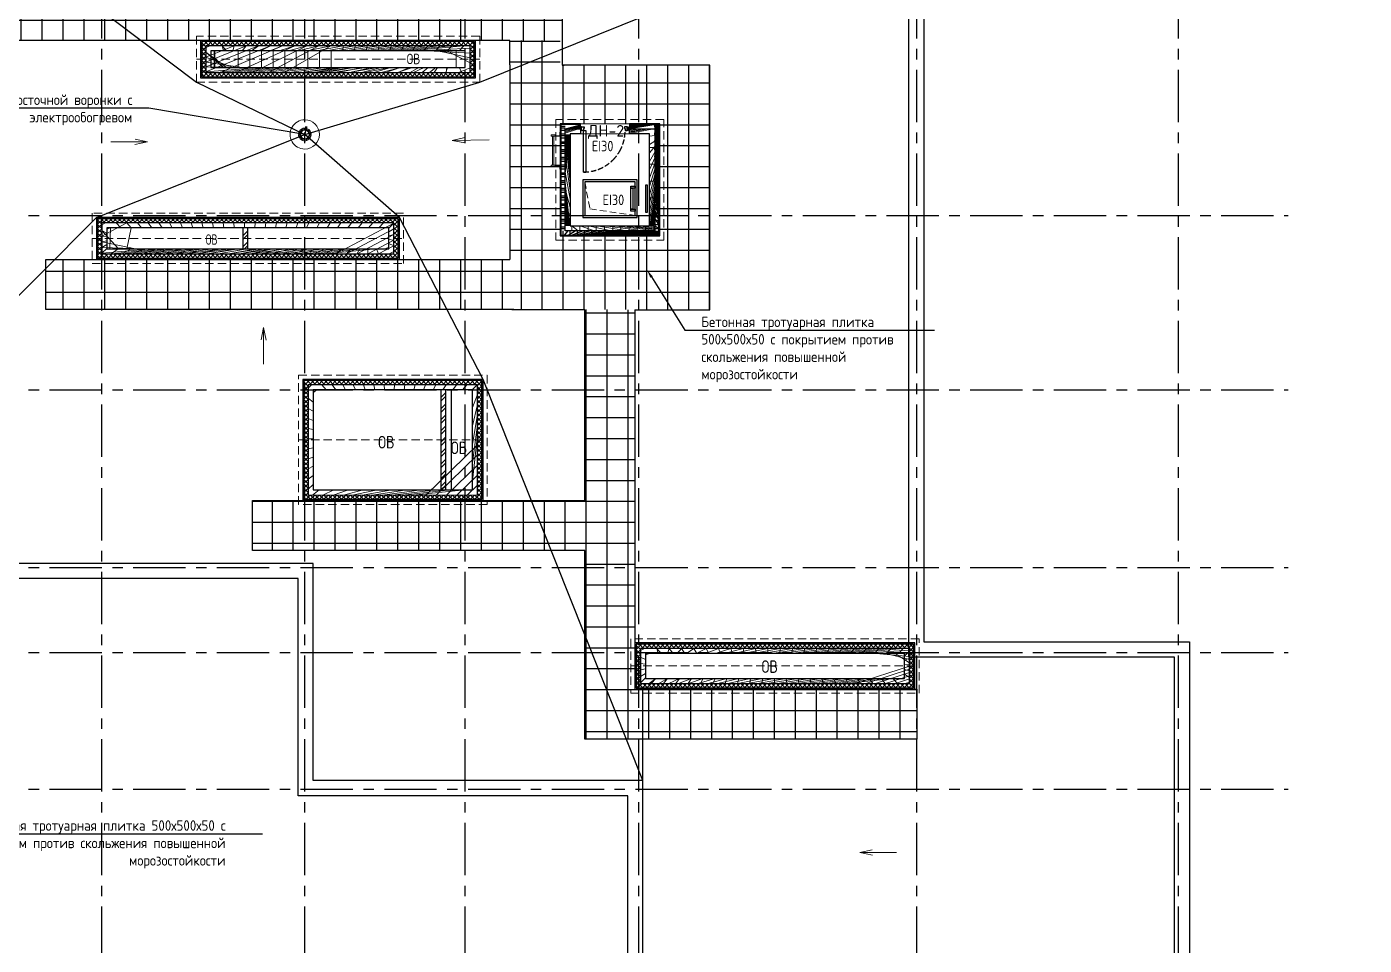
# Model space of a CAD drawing. Header units: millimetres. Extents: x -106726 to 8952771, y -150083 to 686385.
# Drawn here: x 40890 to 72854, y 602516 to 624468 of the extents above; entities that cross this region are included whole.
import ezdxf
from ezdxf import colors
from ezdxf.entities.mleader import LeaderData, LeaderLine
from ezdxf.math import Vec2, Vec3

# ---------------------------------------------------------------- set-up
doc = ezdxf.new("R2010")
doc.units = ezdxf.units.MM
for name, pattern in [('CENTER', [2, 1.25, -0.25, 0.25, -0.25]), ('DASHED', [19.049999999999997, 12.7, -6.35]), ('HIDDEN', [6, 4, -2]), ('HIDDEN2', [4.762499999999999, 3.175, -1.5875]), ('ГОСТ 2.303 4', [7, 5, -2, 0])]:
    doc.linetypes.add(name, pattern=pattern)
for name, color, linetype, lineweight in [('АР_тонкая линия', 250, 'Continuous', 0), ('ОБОРУДОВАНИЕ', 253, 'Continuous', 5), ('Специальное оборудование', 7, 'Continuous', 9)]:
    doc.layers.add(name, color=color, linetype=linetype, lineweight=lineweight)
doc.styles.add('ICOCPEUR', font='isocpeur.ttf')
doc.styles.add('ISOCPEUR_2', font='isocpeur.ttf', dxfattribs={"width": 0.9, "height": 300})
doc.styles.add('PDF ISOCPEUR', font='isocpeur.ttf')
doc.styles.add('ГОСТ 2.304', font='isocpeur.ttf', dxfattribs={"width": 0.7})
pattern_1 = [(225, (8363438714.114545, 936818028.4396818), (132.5825214724777, -132.5825214724777), []), (225, (8363438625.726197, 936818028.4396818), (132.5825214724777, -132.5825214724777), [])]
pattern_2 = [(225, (8363438714.114545, 936818538.4396818), (132.5825214724777, -132.5825214724777), []), (225, (8363438625.726197, 936818538.4396818), (132.5825214724777, -132.5825214724777), [])]
pattern_3 = [(225, (8363438714.114545, 936818028.4396818), (53.03300858899106, -53.03300858899107), []), (315, (8363438714.114545, 936818028.4396818), (53.03300858899107, 53.03300858899105), [])]
pattern_4 = [(90, (341259.9344839528, 687126.5060687058), (-500.0000000000001, 0), []), (180, (341259.9344839528, 687126.5060687058), (-2.842170943040401e-14, -500), [])]
pattern_5 = [(90, (341209.9344839528, 687126.5060687058), (-500.0000000000001, 0), []), (180, (341209.9344839528, 687126.5060687058), (-2.842170943040401e-14, -500), [])]

# ---------------------------------------------------------------- blocks, each defined once
blk = doc.blocks.new('A$C6f2de472')
at = {"layer": 'АР_тонкая линия', "color": 8, "ltscale": 100}
for p, q in [((54.57592772785574, -74.7079406324774), (54.57592772785574, -576.5265344174259)), ((54.57592772785574, -576.5265344174259), (20.69524945132434, -407.2409241124988)), ((20.69524945132434, -407.2409241124988), (54.57592772785574, -576.5265344174259)), ((54.57592772785574, -576.5265344174259), (91.53404689393938, -404.1629426884465))]:
    blk.add_line(p, q, dxfattribs=at)
blk = doc.blocks.new('M_Сток крыши - Сетчатый фильтр 380 мм - Слив 200 мм 2-3193379-Кровля')
at = {"layer": 'ОБОРУДОВАНИЕ', "color": 8, "flags": 128}
for points in [[(-152.1267350446647, 9.122306980374313), (-132.0912406071403, 9.122306980374326), (-112.0431549439181, 9.122306980374303)], [(-108.0011237287316, 31.18721417121553), (-127.0242874497429, 37.36821474883533), (-146.0454781264287, 43.54857424549225)], [(-141.9117846506028, 55.55902606483295), (-122.8580928793034, 49.36810632238699), (-103.7927820662061, 43.17341132440949)], [(-93.29816158142222, 62.7083574968748), (-109.4818746132008, 74.46651327549654), (-125.6635339249483, 86.22317693917506)], [(-118.0473051375903, 96.38772613638803), (-101.842131428712, 84.6139782631736), (-85.62792629529227, 72.83366867594135)], [(-69.83589882673962, 88.08991025929144), (-81.59615471404025, 104.2765138426867), (-93.35443870569411, 120.4604033445647)], [(-83.00003154254765, 127.8153150601544), (-71.22933750466267, 111.6143445950117), (-59.45298972975287, 95.40559242844496)], [(-39.9207528530546, 105.0867191707603), (-46.10509601334157, 124.1201703034178), (-52.28803434348071, 143.149297813457)], [(-40.18753608133889, 147.0058568346927), (-34.00116822601166, 127.9661743314419), (-27.81237822599808, 108.9190372333652)], [(-6.349999999993059, 112.2344089592399), (-6.349999999993055, 132.2540697534665), (-6.349999999993071, 152.2676508651532)], [(6.350000000006943, 152.2676508651542), (6.350000000006918, 132.2540697534677), (6.350000000006937, 112.2344089592412)], [(27.81237822601391, 108.9190372333708), (34.00116822602754, 127.9661743314477), (40.18753608135481, 147.0058568346986)], [(52.28803434349719, 143.1492978134647), (46.10509601335808, 124.1201703034257), (39.92075285307115, 105.0867191707683)], [(59.45298972977421, 95.40559242845515), (71.22933750468407, 111.6143445950221), (83.00003154256913, 127.8153150601649)], [(93.35443870571662, 120.4604033445765), (81.5961547140628, 104.2765138426985), (69.83589882676223, 88.08991025930342)], [(85.62792629532089, 72.83366867595203), (101.8421314287408, 84.61397826318435), (118.0473051376191, 96.38772613639888)], [(125.6635339249781, 86.22317693918657), (109.4818746132306, 74.46651327550809), (93.29816158145213, 62.70835749688639)], [(103.792782066241, 43.17341132441629), (122.8580928793384, 49.36810632239381), (141.9117846506378, 55.55902606483986)], [(146.0454781264642, 43.54857424549932), (127.0242874497785, 37.36821474884241), (108.0011237287673, 31.18721417122258)], [(112.0431549439558, 9.122306980374242), (132.091240607178, 9.12230698037424), (152.1267350447024, 9.122306980374237)], [(-112.356954244448, -3.577693019625703), (-132.3584398310157, -3.577693019625699), (-152.3579998314883, -3.577693019625695)], [(-147.4658216370705, -38.46545786676792), (-128.4121298657711, -32.27453812432185), (-109.3468190526738, -26.07984312634433)], [(-105.7061290580764, -38.25048148704755), (-124.7292927790876, -44.43148206466737), (-143.7504834557733, -50.61184156132428)], [(-128.1487984605835, -82.48421335690901), (-111.9436247517052, -70.71046548369449), (-95.7294196182853, -58.93015589646215)], [(-88.46990949618774, -69.35387637452017), (-104.6536225279662, -81.11203215314181), (-120.8352818397137, -92.8686958168203)], [(-95.91116798998836, -118.4348253462578), (-84.14047395210329, -102.233854881115), (-72.3641261771934, -86.02510271454811)], [(-62.19800361705781, -93.63916595362517), (-73.95825950435832, -109.8257695370203), (-85.71654349601214, -126.0096590388982)], [(-53.89547499619336, -142.5518774865482), (-47.70910714086607, -123.5121949832972), (-41.52031714085241, -104.4650578852204)], [(-29.47185625401281, -108.4817714797415), (-35.65619941429974, -127.5152226123989), (-41.83913774443886, -146.5443501224379)], [(-6.349999999993074, -152.2676508652035), (-6.349999999993042, -132.2540697535169), (-6.349999999993062, -112.2344089592902)], [(6.350000000006934, -112.2344089592915), (6.350000000006931, -132.2540697535181), (6.350000000006942, -152.2676508652045)], [(41.83913774445471, -146.5443501224441), (35.65619941431555, -127.515222612405), (29.4718562540286, -108.4817714797474)], [(41.52031714086893, -104.4650578852287), (47.70910714088253, -123.5121949833054), (53.89547499620974, -142.5518774865562)], [(85.71654349603381, -126.009659038909), (73.95825950437997, -109.825769537031), (62.19800361707931, -93.63916595363574)], [(72.3641261772162, -86.02510271456046), (84.14047395212596, -102.2338548811273), (95.91116799001092, -118.4348253462699)], [(120.8352818397427, -92.86869581683132), (104.6536225279952, -81.11203215315281), (88.46990949621667, -69.35387637453108)], [(95.7294196183155, -58.93015589647398), (111.9436247517352, -70.7104654837063), (128.1487984606135, -82.48421335692073)], [(143.7504834558084, -50.61184156133116), (124.7292927791227, -44.43148206467424), (105.7061290581114, -38.25048148705444)], [(109.3468190527096, -26.07984312635145), (128.4121298658068, -32.27453812432894), (147.4658216371062, -38.46545786677496)], [(152.3579998315258, -3.577693019625746), (132.3584398310532, -3.577693019625791), (112.3569542444855, -3.577693019625767)]]:
    blk.add_lwpolyline(points, dxfattribs=at)
at = {"layer": 'ОБОРУДОВАНИЕ', "color": 8}
for centre, radius, start, end in [((1.867945798039727e-11, -2.528863876118112e-11), 350.0000000000003, 359.9999999999996, 179.9999999999998), ((1.884542567571339e-11, -2.517666075618763e-11), 152.4, 163.3962075109842, 176.5683575503843), ((1.884542567571339e-11, -2.517666075618763e-11), 152.3999999999999, 145.5442994120852, 158.6194600011817), ((1.884542567571339e-11, -2.517666075618763e-11), 152.3999999999999, 127.7749788777989, 140.7677499933545), ((1.884542567571339e-11, -2.517666075618763e-11), 112.4139006281505, 175.3453706261629, 179.9999999999995), ((1.884542567571339e-11, -2.517666075618763e-11), 112.4139006281506, 157.4147534860918, 163.8930014678603), ((1.884542567571339e-11, -2.517666075618763e-11), 101.6, 359.9999999999992, 179.9999999999994), ((1.884542567571339e-11, -2.517666075618763e-11), 112.4139006281506, 139.6160726103257, 146.0938257661134), ((1.884542567571339e-11, -2.517666075618763e-11), 152.3999999999999, 110.0656934125596, 122.9986742789652), ((1.884542567571339e-11, -2.517666075618763e-11), 112.4139006281506, 121.92952745044, 128.4066691250171), ((1.884542567571339e-11, -2.517666075618763e-11), 152.3999999999999, 92.38801546327326, 105.2895868495749), ((1.884542567571339e-11, -2.517666075618763e-11), 112.4139006281506, 104.3243310625686, 110.8009781656915), ((1.884542567571339e-11, -2.517666075618763e-11), 112.4139006281505, 86.76177088817388, 93.23822911183754), ((1.884542567571339e-11, -2.517666075618763e-11), 152.4, 74.71041315043354, 87.61198453673569), ((1.884542567571339e-11, -2.517666075618763e-11), 112.4139006281505, 69.1990218343196, 75.67566893744245), ((1.884542567571339e-11, -2.517666075618763e-11), 152.4000000000001, 57.00132572104204, 69.93430658744889), ((1.884542567571339e-11, -2.517666075618763e-11), 112.4139006281505, 51.59333087499237, 58.07047254956947), ((1.884542567571339e-11, -2.517666075618763e-11), 112.4139006281504, 33.90617423389321, 40.38392738968094), ((1.884542567571339e-11, -2.517666075618763e-11), 152.4000000000001, 39.2322500066509, 52.2250211222084), ((1.884542567571339e-11, -2.517666075618763e-11), 112.4139006281505, 16.10699853214306, 22.58524651391154), ((1.884542567571339e-11, -2.517666075618763e-11), 112.4139006281506, 359.9999999999989, 4.654629373836194), ((1.884542567571339e-11, -2.517666075618763e-11), 152.4000000000001, 21.38053999882107, 34.45570058792016), ((1.884542567571339e-11, -2.517666075618763e-11), 152.4, 3.43164244961575, 16.60379248901856), ((1.867945798039727e-11, -2.528863876118112e-11), 350.0000000000003, 179.9999999999998, 359.9999999999989), ((1.874390688234167e-11, -2.517666075618763e-11), 152.4, 181.345180730763, 194.6194600011786), ((1.874390688234167e-11, -2.517666075618763e-11), 152.4000000000001, 199.3962075109811, 212.7677499933488), ((1.874390688234167e-11, -2.517666075618763e-11), 152.4000000000001, 217.5442994120796, 230.9986742789577), ((1.874390688234167e-11, -2.517666075618763e-11), 112.4139006281506, 179.999999999999, 181.823807644696), ((1.874390688234167e-11, -2.517666075618763e-11), 112.4139006281505, 193.4147534860877, 199.8930014678562), ((1.874390688234167e-11, -2.517666075618763e-11), 101.6, 179.9999999999994, 359.9999999999989), ((1.874390688234167e-11, -2.517666075618763e-11), 112.4139006281505, 211.6160726103183, 218.093825766106), ((1.874390688234167e-11, -2.517666075618763e-11), 152.4, 235.7749788777913, 249.2895868495662), ((1.874390688234167e-11, -2.517666075618763e-11), 112.4139006281504, 229.9295274504297, 236.4066691250069), ((1.874390688234167e-11, -2.517666075618763e-11), 152.4, 254.0656934125508, 267.6119845367264), ((1.874390688234167e-11, -2.517666075618763e-11), 112.4139006281505, 248.3243310625568, 254.8009781656796), ((1.874390688234167e-11, -2.517666075618763e-11), 112.4139006281505, 266.7617708881618, 273.2382291118254), ((1.874390688234167e-11, -2.517666075618763e-11), 152.3999999999999, 272.388015463264, 285.9343065874401), ((1.874390688234167e-11, -2.517666075618763e-11), 112.4139006281506, 285.1990218343078, 291.6756689374307), ((1.874390688234167e-11, -2.517666075618763e-11), 152.3999999999999, 290.7104131504247, 304.2250211222008), ((1.874390688234167e-11, -2.517666075618763e-11), 112.4139006281506, 303.5933308749821, 310.0704725495593), ((1.874390688234167e-11, -2.517666075618763e-11), 112.4139006281506, 321.9061742338857, 328.3839273896735), ((1.874390688234167e-11, -2.517666075618763e-11), 152.3999999999999, 309.0013257210344, 322.4557005879145), ((1.874390688234167e-11, -2.517666075618763e-11), 112.4139006281506, 340.106998532139, 346.5852465139075), ((1.874390688234167e-11, -2.517666075618763e-11), 112.4139006281505, 358.1761923553028, 359.9999999999989), ((1.874390688234167e-11, -2.517666075618763e-11), 152.3999999999999, 327.2322500066453, 340.6037924890154), ((1.874390688234167e-11, -2.517666075618763e-11), 152.4, 345.3805399988179, 358.6548192692363)]:
    blk.add_arc(centre, radius, start, end, dxfattribs=at)
blk = doc.blocks.new('дверь металл1_преобразован_в_статический_25')
at = {"color": 8}
for points in [[(0, 0), (20, -2.906988696383495e-15), (20.00000000000001, 69.99999999999727), (1.017446043734183e-14, 69.99999999999727)], [(60, -8.720966089150483e-15), (20, -2.906988696383495e-15), (20.00000000000001, 69.99999999999727), (70, 69.99999999999727), (70.00000000000003, 39.99999999999999), (60.00000000000001, 39.99999999999089)], [(59.99999999999358, -779.9999999999909), (60, 9.086226051640133e-12), (99.9999999999909, 9.080412074247366e-12), (99.99999999998815, -779.9999999999909)], [(840, -2.877703828499986e-12), (880, -2.883517805892753e-12), (880, 69.99999999999442), (830, 69.9999999999944), (830, 39.99999999999712), (840, 39.99999999998802)], [(900, -2.886424794589137e-12), (880, -2.883517805892753e-12), (880, 69.99999999999442), (900, 69.99999999999439)]]:
    blk.add_lwpolyline(points, close=True, dxfattribs=at)
at = {"color": 8, "linetype": 'ГОСТ 2.303 4', "ltscale": 20}
for centre, start, end in [((59.99999999996495, 1.432045261082039e-11), 330.0000000000001, 1.057255354117103e-12), ((59.99999999996845, 4.042872454068628e-11), 314.9999999999994, 329.9999999999988), ((59.99999999998931, 4.447217112182948e-11), 270.0000000000007, 315)]:
    blk.add_arc(centre, 780.0000000000351, start, end, dxfattribs=at)
blk = doc.blocks.new('LADDER_12760 - LADDER_12760-5164013-3_1 этаж')
at = {"layer": 'Специальное оборудование', "color": 8}
for p, q in [((25.00000000001089, 95.00000000009393), (-50.00000000000482, 95.00000000009395)), ((-50.00000000000482, 95.00000000009395), (-50.00000000000483, 88.00000000009472)), ((-50.00000000000484, 88.00000000009472), (17.99999999999474, 88.00000000009472)), ((-2.099747042905164e-11, 1.904017958923043e-13), (24.99999999995375, 1.904017958923043e-13)), ((-2.099747042905164e-11, -76.19999999999982), (-2.099747042905164e-11, 1.861177878481613e-13)), ((17.99999999999475, 88.00000000009472), (17.99999999999473, 1.184385922670117e-13)), ((25.00000000001073, 5.075939668586216e-14), (25.00000000001089, 95.00000000009393)), ((24.99999999995375, 1.861177878481613e-13), (24.99999999995375, -76.19999999999982)), ((575.0000000000002, 95.00000000009253), (575.0000000000007, -3.383959779057477e-13)), ((650.000000000001, 95.00000000009253), (575.0000000000002, 95.00000000009253)), ((574.9999999998712, 1.904017958923096e-13), (599.9999999998744, 1.904017958923096e-13)), ((574.9999999998712, -76.19999999999982), (574.9999999998712, 1.861177878481613e-13)), ((582.0000000000011, -4.39914771277472e-13), (582.0000000000011, 88.00000000009248)), ((582.0000000000011, 88.00000000009248), (650.000000000001, 88.00000000009248)), ((599.9999999998744, 1.861177878481613e-13), (599.9999999998744, -76.19999999999982)), ((650.000000000001, 88.00000000009248), (650.000000000001, 95.00000000009253)), ((24.99999999995375, -76.19999999999982), (-2.099747042905164e-11, -76.19999999999982)), ((24.9999999999913, -25.39999999999994), (575.0000000000036, -25.39999999999994)), ((575.0000000000036, -45.39999999999994), (24.99999999999127, -45.39999999999994)), ((599.9999999998744, -76.19999999999982), (574.9999999998712, -76.19999999999982))]:
    blk.add_line(p, q, dxfattribs=at)

msp = doc.modelspace()

# ---------------------------------------------------------------- hatches: boundary and pattern name
at = {"ltscale": 120}
h = msp.add_hatch(dxfattribs=at)
h.set_pattern_fill('ANSI37', color=256, scale=4000, angle=45, double=1)
h.set_pattern_definition(pattern_4)
h.paths.add_polyline_path([(14820.16520442022, 624142.7839099858), (14820.47868070519, 625341.4880638919), (53686.89967315318, 625341.4884961862), (53686.58619686868, 624142.7843422801)])
h = msp.add_hatch()
h.set_pattern_fill('ANSI37', color=256, scale=600, angle=180)
h.set_pattern_definition([(225, (-335442.33068079, 507043.5320373187), (53.03300858899106, -53.03300858899107), []), (315, (-335442.33068079, 507043.5320373187), (53.03300858899107, 53.03300858899105), [])])
h.paths.add_polyline_path([(45073.23666850757, 624112.7815192104), (45073.23666850757, 623274.6461570165), (51585, 623274.6425540145), (51585, 624112.7803069837)])
h.paths.add_polyline_path([(45173.23666850757, 624012.7839099858), (51485, 624012.7839099858), (51485, 623374.6461570165), (45173.23666850757, 623374.6461570165)], flags=16)
h.paths.add_polyline_path([(46560.66931921011, 623118.9774054808), (46617.64716147259, 623643.0320373187)])
at = {"lineweight": 5}
h = msp.add_hatch(dxfattribs=at)
h.set_pattern_fill('ANSI32', color=256, scale=500, angle=180, style=0)
h.set_pattern_definition([(225, (8363419369.483794, 936813456.2337807), (132.5825214724777, -132.5825214724777), []), (225, (8363419281.095447, 936813456.2337807), (132.5825214724777, -132.5825214724777), [])])
h.paths.add_polyline_path([(45173.23666850757, 624012.7839099858), (45173.23666850757, 623374.6461570165), (51485, 623374.6461570165), (51485, 624012.7839099858)])
h.paths.add_polyline_path([(45293.23666850757, 623892.7839099858), (51365, 623892.7803069837), (51365, 623494.6425540145), (45293.2366685071, 623494.6461570165)], flags=16)
h.paths.add_polyline_path([(46794.62500373553, 623271.0866691563), (46794.62500373553, 623659.0866691563)])
at = {"ltscale": 120}
h = msp.add_hatch(dxfattribs=at)
h.set_pattern_fill('ANSI37', color=256, scale=4000, angle=45, double=1)
h.set_pattern_definition(pattern_5)
h.paths.add_polyline_path([(53631.40116612846, 617709.2561861924), (52433.71870777616, 617709.5696624771), (52436.76876281458, 624142.8659960483), (53634.45122116688, 624142.5525197636)])
h = msp.add_hatch(dxfattribs=at)
h.set_pattern_fill('ANSI37', color=256, scale=4000, angle=45, double=1)
h.set_pattern_definition(pattern_5)
h.paths.add_polyline_path([(56016.42686600704, 622150.1475504141), (53636.80222069239, 622150.1475504141), (53639.0350539689, 623550.2324617906), (56015.63318702299, 623549.918985506)])
h = msp.add_hatch(dxfattribs=at)
h.set_pattern_fill('ANSI37', color=256, scale=4000, angle=45, double=1)
h.set_pattern_definition(pattern_5)
h.paths.add_polyline_path([(57218.68762872927, 617709.7490123985), (56021.0051703772, 617710.0624886833), (56024.05522541562, 623550.2324617906), (57221.73768376792, 623549.918985506)])
h = msp.add_hatch()
h.set_pattern_fill('ANSI37', color=256, scale=600, angle=180)
h.set_pattern_definition(pattern_3)
h.paths.add_polyline_path([(53656.61454339046, 622120.1475504141), (53656.61454339046, 619590.0717981558), (53756.61454339046, 619590.0717981558), (53756.61454339046, 622120.1475504141)])
h = msp.add_hatch()
h.set_pattern_fill('ANSI37', color=256, scale=600, angle=180)
h.set_pattern_definition([(225, (8363438714.114545, 936818538.4396818), (53.03300858899106, -53.03300858899107), []), (315, (8363438714.114545, 936818538.4396818), (53.03300858899107, 53.03300858899105), [])])
h.paths.add_polyline_path([(53756.61755890865, 622030.0718000631), (54123.21485162899, 622029.9153522027), (54123.21485162899, 622129.9153522027), (53756.61755890865, 622130.0718000631)])
at = {"lineweight": 5}
h = msp.add_hatch(dxfattribs=at)
h.set_pattern_fill('ANSI32', color=256, scale=500, angle=180, style=0)
h.set_pattern_definition(pattern_2)
h.paths.add_polyline_path([(53756.61755890865, 622030.0718000631), (53756.61755890865, 621910.0718000631), (54123.21485162899, 621910.0718000631), (54123.21485162899, 622030.0718000631)])
h = msp.add_hatch()
h.set_pattern_fill('ANSI37', color=256, scale=600, angle=180)
h.set_pattern_definition([(225, (8363438684.114545, 936818538.4396818), (53.03300858899106, -53.03300858899107), []), (315, (8363438684.114545, 936818538.4396818), (53.03300858899107, 53.03300858899105), [])])
h.paths.add_polyline_path([(55919.65682537854, 622030.0718000631), (55293.21485162899, 622030.0718000631), (55293.21485162899, 622130.0718000631), (55919.65682537854, 622130.0718000631)])
h = msp.add_hatch(dxfattribs=at)
h.set_pattern_fill('ANSI32', color=256, scale=500, angle=180, style=0)
h.set_pattern_definition(pattern_2)
h.paths.add_polyline_path([(55293.21485162899, 622030.0717924337), (55896.61454339046, 622030.0717924337), (55896.61454339046, 621910.0717924337), (55293.21485162899, 621910.0717924337)])
h = msp.add_hatch()
h.set_pattern_fill('ANSI37', color=256, scale=600, angle=180)
h.set_pattern_definition(pattern_3)
h.paths.add_polyline_path([(55996.61454339046, 622120.1475504141), (55996.61454339046, 619590.0717981558), (55896.61454339046, 619590.0717981558), (55896.61454339046, 622120.1475504141)])
h = msp.add_hatch(dxfattribs=at)
h.set_pattern_fill('ANSI32', color=256, scale=500, angle=180, style=0)
h.set_pattern_definition(pattern_1)
h.paths.add_polyline_path([(53876.61454339046, 619710.0717981558), (53876.61454339046, 621894.7374138574), (53756.61454339046, 621894.7374138574), (53756.61454339046, 619710.0717981558)])
h = msp.add_hatch(dxfattribs=at)
h.set_pattern_fill('ANSI32', color=256, scale=500, angle=180, style=0)
h.set_pattern_definition(pattern_1)
h.paths.add_polyline_path([(55776.61454339046, 621905.2254549065), (55896.61454339046, 621905.2254549065), (55896.61454339046, 619710.0717981558), (55776.61454339046, 619710.0717981558)])
h = msp.add_hatch()
h.set_pattern_fill('ANSI37', color=256, scale=600, angle=180)
h.set_pattern_definition([(225, (-337930.5673492973, 502810.7481273329), (53.03300858899106, -53.03300858899107), []), (315, (-337930.5673492973, 502810.7481273329), (53.03300858899107, 53.03300858899105), [])])
h.paths.add_polyline_path([(42585, 619879.9976092246), (42585, 618938.7909194946), (49765.00000000186, 618938.7909194946), (49765.00000000186, 619880)])
h.paths.add_polyline_path([(42685, 619780), (49665.00000000186, 619780), (49665.00000000186, 619038.7909194946), (42685, 619038.7909194946)], flags=16)
h.paths.add_polyline_path([(44072.43265070254, 618886.193495495), (44129.41049296549, 619410.2481273329)])
h = msp.add_hatch(dxfattribs=at)
h.set_pattern_fill('ANSI32', color=256, scale=500, angle=180, style=0)
h.set_pattern_definition([(225, (8363416881.247126, 936809223.4498707), (132.5825214724777, -132.5825214724777), []), (225, (8363416792.858778, 936809223.4498707), (132.5825214724777, -132.5825214724777), [])])
h.paths.add_polyline_path([(42685, 619780), (42685, 619038.7909194946), (49665.00000000186, 619038.7909194946), (49665.00000000186, 619780)])
h.paths.add_polyline_path([(42805, 619660), (49545.00000000186, 619660), (49545.00000000186, 619158.7909194946), (42805, 619158.7909194946)], flags=16)
h.paths.add_polyline_path([(44306.38833522797, 619038.3027591705), (44306.38833522797, 619426.3027591705)])
h = msp.add_hatch(dxfattribs=at)
h.set_pattern_fill('ANSI32', color=256, scale=500, angle=180, style=0)
h.set_pattern_definition([(225, (476169.2178729051, 690996.5060687058), (132.5825214724777, -132.5825214724777), []), (225, (476080.8295254051, 690996.5060687058), (132.5825214724777, -132.5825214724777), [])])
h.paths.add_polyline_path([(46174.99970442522, 619158.6341813521), (46055.00029557617, 619158.9476576368), (46055.00118230283, 619660.1567381423), (46175.00059115188, 619659.8432618577)])
at = {"ltscale": 120}
h = msp.add_hatch(dxfattribs=at)
h.set_pattern_fill('ANSI37', color=256, scale=4000, angle=45, double=1)
h.set_pattern_definition(pattern_5)
h.paths.add_polyline_path([(56003.63956201263, 617707.7543917531), (53627.04142895853, 617708.0678680378), (53653.88701316272, 619469.4842717235), (56030.48514621705, 619469.1707954388)])
h = msp.add_hatch()
h.set_pattern_fill('ANSI37', color=256, scale=600, angle=180)
h.set_pattern_definition(pattern_3)
h.paths.add_polyline_path([(53656.61454339046, 619490.0717981558), (55996.61454339046, 619490.0717981558), (55996.61454339046, 619590.0717981558), (53656.61454339046, 619590.0717981558)])
at = {"lineweight": 5}
h = msp.add_hatch(dxfattribs=at)
h.set_pattern_fill('ANSI32', color=256, scale=500, angle=180, style=0)
h.set_pattern_definition(pattern_1)
edge = h.paths.add_edge_path()
edge.add_line((55896.61454339046, 619590.0717981558), (53756.61454434413, 619590.0717981558))
edge.add_line((55896.61454339046, 619710.0717981558), (55896.61454339046, 619590.0717981558))
edge.add_line((53756.61454339046, 619710.0717981558), (55896.61454243679, 619710.0717981558))
edge.add_line((53756.61454339046, 619590.0717981558), (53756.61454339046, 619710.0717981558))
at = {"ltscale": 120}
h = msp.add_hatch(dxfattribs=at)
h.set_pattern_fill('ANSI37', color=256, scale=4000, angle=45, double=1)
h.set_pattern_definition(pattern_4)
h.paths.add_polyline_path([(41344.63651003176, 617707.1133877414), (41344.94998631673, 618905.8175416475), (52486.74989151768, 618905.8175416475), (52486.43641523318, 617707.1133877414)])
h = msp.add_hatch(dxfattribs=at)
h.set_pattern_fill('ANSI37', color=256, scale=4000, angle=45, double=1)
h.set_pattern_definition(pattern_4)
h.paths.add_polyline_path([(55424.99999999953, 608639.8433043368), (54227.31754164747, 608640.1567806215), (54227.31754164747, 617706.2022595026), (55424.99999999977, 617705.8887832181)])
h = msp.add_hatch()
h.set_pattern_fill('ANSI37', color=256, scale=600, angle=180)
h.set_pattern_definition([(225, (-333000.4706259752, 498940.7417979729), (53.03300858899106, -53.03300858899107), []), (315, (-333000.4706259752, 498940.7417979729), (53.03300858899107, 53.03300858899105), [])])
h.paths.add_polyline_path([(47515.09672332229, 616009.9912798647), (47515.09672332229, 613176.2537274), (51764.99999832665, 613176.2537274), (51764.99999832665, 616009.99367064)])
h.paths.add_polyline_path([(47615.09672332229, 615909.99367064), (51664.90490494668, 615909.99367064), (51665.09509170661, 613276.5946925718), (47615.28691008221, 613276.5946925718)], flags=16)
h.paths.add_polyline_path([(49002.52937402483, 615016.1871661351), (49059.50721628731, 615540.2417979729)], flags=0)
at = {"lineweight": 5}
h = msp.add_hatch(dxfattribs=at)
h.set_pattern_fill('ANSI32', color=256, scale=500, angle=180, style=0)
h.set_pattern_definition([(225, (8363421811.343849, 936805353.4435413), (132.5825214724777, -132.5825214724777), []), (225, (8363421722.955502, 936805353.4435413), (132.5825214724777, -132.5825214724777), [])])
h.paths.add_polyline_path([(47615.09672332229, 615909.99367064), (47615.28691008221, 613276.5946925718), (51665.09509170661, 613276.8536949884), (51664.90490494668, 615910.2526730569)])
h.paths.add_polyline_path([(47735.09672332229, 615789.99367064), (51544.91816167207, 615790.2001330922), (51545.08183498122, 613396.74265859), (47735.26039663143, 613396.5361961378)], flags=16)
h.paths.add_polyline_path([(49236.48505855026, 615168.2964298106), (49236.48505855026, 615556.2964298106)], flags=0)
h = msp.add_hatch(dxfattribs=at)
h.set_pattern_fill('ANSI32', color=256, scale=500, angle=180, style=0)
h.set_pattern_definition([(225, (480899.0754800076, 687126.5060687058), (132.5825214724777, -132.5825214724777), []), (225, (480810.6871325076, 687126.5060687058), (132.5825214724777, -132.5825214724777), [])])
h.paths.add_polyline_path([(50904.85701595247, 613396.38637879), (50784.85760710342, 613396.6998550748), (50784.85878940579, 615790.1567381423), (50904.85819825437, 615789.8432618577)])
at = {"ltscale": 120}
h = msp.add_hatch(dxfattribs=at)
h.set_pattern_fill('ANSI37', color=256, scale=4000, angle=45, double=1)
h.set_pattern_definition(pattern_4)
h.paths.add_polyline_path([(46284.53607869847, 611947.1302463182), (46284.8495549832, 613145.8344002243), (54227.47427978972, 613146.2537274), (54227.16080350522, 611947.5495734939)])
h = msp.add_hatch()
h.set_pattern_fill('ANSI37', color=256, scale=600, angle=180)
h.set_pattern_definition([(225, (-325060.5673492976, 492640.7481273322), (53.03300858899106, -53.03300858899107), []), (315, (-325060.5673492976, 492640.7481273322), (53.03300858899107, 53.03300858899105), [])])
h.paths.add_polyline_path([(55454.99999999977, 609709.9976092239), (55454.99999999977, 608670.0000424793), (62085, 608670.0000424793), (62085, 609709.9999999995)])
h.paths.add_polyline_path([(55554.99999999977, 609609.9999999995), (61985, 609609.9999999995), (61985, 608770.0000424793), (55554.99999999977, 608770.0000424793)], flags=16)
h.paths.add_polyline_path([(56942.43265070254, 608716.1934954945), (56999.41049296502, 609240.2481273322)], flags=16)
at = {"lineweight": 5}
h = msp.add_hatch(dxfattribs=at)
h.set_pattern_fill('ANSI32', color=256, scale=500, angle=180, style=0)
h.set_pattern_definition([(225, (8363429751.247126, 936799053.4498707), (132.5825214724777, -132.5825214724777), []), (225, (8363429662.858778, 936799053.4498707), (132.5825214724777, -132.5825214724777), [])])
h.paths.add_polyline_path([(55554.99999999977, 609609.9999999995), (55554.99999999977, 608770.0000424793), (61985, 608770.0000424793), (61985, 609609.9999999995)])
h.paths.add_polyline_path([(55674.99999999977, 609489.9999999995), (61865, 609489.9999999995), (61865, 608890.0000424793), (55674.99999999953, 608890.0000424793)], flags=16)
h.paths.add_polyline_path([(57176.38833522773, 608868.3027591701), (57176.38833522773, 609256.3027591701)], flags=16)
at = {"ltscale": 120}
h = msp.add_hatch(dxfattribs=at)
h.set_pattern_fill('ANSI37', color=256, scale=4000, angle=45, double=1)
h.set_pattern_definition(pattern_4)
h.paths.add_polyline_path([(54227.00406536274, 607441.2958885732), (54227.31754164724, 608640.0000424793), (62165.15673814248, 608640.0000424793), (62164.84326185752, 607441.2958885732)])

# ---------------------------------------------------------------- linework, layer by layer
at = {"linetype": 'CENTER', "ltscale": 1000}
for p, q in [((42685, 598188.7283286182), (42685, 633307.5535058789)), ((47535, 598188.7283286182), (47534.99999999977, 633307.5535058789)), ((51365, 598188.7283286182), (51365, 633307.5535058789)), ((55515, 598188.7283286182), (55515, 633307.5535058789)), ((62165, 598188.7283286182), (62165, 633307.5535058789)), ((68415, 598188.7283286182), (68415, 633307.5535058789)), ((-12563.75553944521, 619960), (71033.40943046939, 619960)), ((-12563.75553944521, 615790), (71033.40943046939, 615790)), ((-12563.75553944521, 611540), (71033.40943046939, 611540)), ((-12563.75553944521, 609510), (71033.40943046939, 609510)), ((-12563.75553944521, 606250), (71033.40943046939, 606250))]:
    msp.add_line(p, q, dxfattribs=at)
at = {"linetype": 'HIDDEN', "lineweight": 5, "ltscale": 50}
for p, q in [((44943.23666850757, 623693.7114304991), (51715, 623693.7114304991)), ((42455, 619409.3954597474), (49895.00000000186, 619409.3954597474)), ((47385.09672332229, 614593.1262091238), (51894.99999832665, 614593.1262091238)), ((55324.99999999977, 609190.0000212393), (62215, 609190.0000212393))]:
    msp.add_line(p, q, dxfattribs=at)
at = {"ltscale": 100}
msp.add_line((55615, 606449.9999999756), (55615.08457299462, 608640.0000522872), dxfattribs=at)
for points in [[(-259.9938012571074, 599739.4817493139), (-260.3811578415334, 609770), (6090, 609770), (6090.000034513418, 627639.9975464107), (16705.00000000023, 627640), (16705.00000000023, 631605), (51825, 631604.9999999804), (51824.99999999767, 627640.000000006), (62325, 627640.000000006), (62325, 609770), (68675.37005522312, 609770), (68675.37005522312, 599740), (55255, 599740), (55255, 606090), (47375, 606090), (47375, 611280), (21280, 611280.0000000007), (21280, 606090), (13160.00000000047, 606090), (13160.24522305327, 599740.0000094699), (-259.9938212709967, 599740.0000094699)], [(34327.50000001118, 631144.9999999993), (44943.23666850757, 623144.6389510124), (47535.01046224637, 621894.3918713755)], [(47535, 621889.8175416302), (51715, 623144.6389510124), (61965, 627279.997629628)], [(14820.3219425627, 623550.0789866091), (14820.3219425627, 625341.4880638919), (53686.74869197141, 625341.4880638919), (53686.73148501897, 623550.0887133675), (53731.73148501897, 623550.0887133675)], [(52436.8945679646, 624142.7105643079), (16065.8877279046, 624142.7838257991)], [(52436.89339466393, 623560.0887770231), (52436.8945679646, 624142.7105643079)], [(34327.5, 611640.0000000023), (42555, 619910), (47535, 621889.8175416302)], [(55615.00000035809, 606450.0092687856), (51794.99999832665, 616040.6840440745), (49795.00000000186, 619910), (47537.33892419981, 621890.6912234176)], [(52531.5931533752, 617707.1133877414), (41344.79324817425, 617707.1133877414), (41344.79324817425, 618905.8175416475), (52436.60188286426, 618905.8152916285)], [(54227.31754164724, 613146.2537274), (54227.31754164747, 617706.0455213604), (54227.31754164747, 617706.0455213604)], [(55425, 617706.0455213604), (55424.99999999977, 608640.0000424793)], [(51034.85760710342, 616039.99367064), (47485.09672332229, 616039.99367064), (47485.09672332229, 613146.2537274), (51034.85760710342, 613146.2537274), (51034.85760710342, 613146.2587476075)], [(50784.85760710342, 613146.2587476075), (51794.99999832665, 613146.2587476075), (51794.99999832665, 616040.6840440745), (50784.85760710342, 616040.6840440745), (50784.85760710342, 616039.99367064)], [(50784.85760710342, 615790), (50784.85760710342, 613396.2537274)], [(54227.31754164724, 611947.5495734939), (46284.28891035961, 611946.7109191427), (46285.09672332229, 613146.2537274), (54227.31754164724, 613146.2537274)], [(54227.31754164724, 608640.0000424793), (54227.31754164724, 611947.5495734939)], [(55424.99999999977, 608640.0000424793), (62165, 608640.0000424793), (62165, 607441.2958885729), (54226.50972868502, 607440.457234222), (54227.31754164724, 608640.0000424793)]]:
    msp.add_lwpolyline(points, dxfattribs=at)
for points in [[(99.99227658798918, 600100.0000094702), (99.63274483615533, 609410), (6449.999999304768, 609410), (6450.000033818185, 627279.9976296222), (17165, 627280.0000832116), (17165, 631145.0000000098), (51365.00000000093, 631144.9999999907), (51364.99999999907, 627280.000000006), (61965, 627280.0000000058), (61965, 609410), (68315.37005522288, 609410), (68315.37005522288, 600100), (55615, 600100), (55615, 606450), (47735, 606450), (47735, 611640), (20920, 611640.0000000007), (20920, 606450), (12799.98609732231, 606450), (12800.23132037558, 600100.0000094702)], [(45043.23666850757, 623244.6389510124), (51615, 623244.6389510124), (51615, 624142.7839099858), (45043.23666850757, 624142.7839099858)], [(45073.23666850757, 623274.6389510124), (51585, 623274.6389510124), (51585, 624112.7839099858), (45073.23666850757, 624112.7839099858)], [(45173.23666850757, 623374.6389510124), (51485, 623374.6389510124), (51485, 624012.7839099858), (45173.23666850757, 624012.7839099858)], [(45293.23666850757, 623494.6389510124), (51365, 623494.6389510124), (51365, 623892.7839099858), (45293.23666850757, 623892.7839099858)], [(42555, 618908.7909194946), (49795.00000000186, 618908.7909194946), (49795.00000000186, 619910), (42555, 619910)], [(42585, 618938.7909194946), (49765.00000000186, 618938.7909194946), (49765.00000000186, 619880), (42585, 619880)], [(42685, 619038.7909194946), (49665.00000000186, 619038.7909194946), (49665.00000000186, 619780), (42685, 619780)], [(42805, 619158.7909194946), (49545.00000000186, 619158.7909194946), (49545.00000000186, 619660), (42805, 619660)], [(46055.00000000093, 619158.7909194943), (46175.00000000093, 619158.7909194943), (46175.00000000093, 619660), (46055.00000000093, 619660)], [(47515.09672332229, 613176.2537274), (51764.99999832665, 613176.2537274), (51764.99999832665, 616009.99367064), (47515.09672332229, 616009.99367064)], [(47615.09672332229, 613276.2537274), (51664.99999832665, 613276.6832124025), (51664.99999832665, 615910.4231556426), (47615.09672332229, 615909.99367064)], [(47735.09672332229, 613396.2537274), (51544.99999832665, 613396.601424221), (51544.99999832665, 615790.341367461), (47735.09672332229, 615789.99367064)], [(50784.85760710342, 613396.5431169323), (50904.85760710342, 613396.5431169323), (50904.85760710342, 615790), (50784.85760710342, 615790)], [(51034.85760710342, 613395.9110507865), (51544.99999832665, 613396.2587476075), (51544.99999832665, 615790.6840440745), (51034.85760710342, 615790.3363472535)], [(55424.99999999977, 608640.0000424793), (62115, 608640.0000424793), (62115, 609739.9999999995), (55424.99999999977, 609739.9999999995)], [(55454.99999999977, 608670.0000424793), (62085, 608670.0000424793), (62085, 609709.9999999995), (55454.99999999977, 609709.9999999995)], [(55554.99999999977, 608770.0000424793), (61985, 608770.0000424793), (61985, 609609.9999999995), (55554.99999999977, 609609.9999999995)], [(55674.99999999977, 608890.0000424793), (61865, 608890.0000424793), (61865, 609489.9999999995), (55674.99999999977, 609489.9999999995)]]:
    msp.add_lwpolyline(points, close=True, dxfattribs=at)
at = {"linetype": 'HIDDEN', "lineweight": 5, "ltscale": 50}
for points in [[(44943.23666850757, 623144.6389510124), (51715, 623144.6389510124), (51715, 624242.7839099858), (44943.23666850757, 624242.7839099858)], [(53536.50469059963, 619370.0321949224), (56116.4812540533, 619370.1114013891), (56116.4812540533, 622250.3093735676), (53536.50469059963, 622250.2301671009)], [(42455, 618808.7909194946), (49895.00000000186, 618808.7909194946), (49895.00000000186, 620010), (42455, 620010)], [(47385.09672332229, 616139.99367064), (51894.99999832665, 616139.99367064), (51894.99999832665, 613046.2587476075), (47385.09672332229, 613046.2587476075)], [(55324.99999999977, 608540.0000424793), (62215, 608540.0000424793), (62215, 609839.9999999995), (55324.99999999977, 609839.9999999995)]]:
    msp.add_lwpolyline(points, close=True, dxfattribs=at)
for points in [[(52436.89335296769, 623559.4516636378), (52436.60188286426, 618905.8152916285)], [(55425, 617706.0455213604), (57216.70572335366, 617706.0455213604), (57216.33569297171, 623550.0757236483), (54076.61454339046, 623550.0757236483), (53686.73148493003, 623550.0794685974)], [(54123.21485162899, 622150.1475504141), (53636.80222077388, 622150.1475504141), (53636.61454339046, 619470.0717981558), (56016.61454339046, 619470.0717981558), (56016.42686600704, 622150.1475504141), (55293.21485162899, 622150.1475504141), (55293.21485162899, 622030.0717924337)], [(54123.21485162899, 622130.1475504141), (53656.61454339046, 622130.1475504141), (53656.61454339046, 619490.0717981558), (55996.61454339046, 619490.0717981558), (55996.61454339046, 622130.1475504141), (55293.21485162899, 622130.1475504141)], [(55293.21485162899, 622030.0717924337), (55896.61454339046, 622030.0717924337), (55896.61454339046, 619590.0717981558), (53756.61454339046, 619590.0717981558), (53756.61755890865, 622030.0718000631), (54123.21485162899, 622030.0718000631)], [(54123.21485162899, 622030.0718000631), (54123.21485162899, 621910.0718000631), (53876.61454339046, 621910.0718000631), (53876.61454339046, 619710.0717981558), (55776.61454339046, 619710.0717981558), (55776.61454339046, 621910.0717924337), (55293.21485162899, 621910.0717924337), (55293.21485162899, 622030.0717924337)], [(54123.21485162899, 622030.0718000631), (54123.21485162899, 622150.1475504141)], [(52481.52343331464, 617707.1133877414), (54227.31754164747, 617707.1133877414)]]:
    msp.add_lwpolyline(points)
at = {"lineweight": 5, "ltscale": 100}
msp.add_lwpolyline([(54123.21485162899, 621910.0718000631), (55293.21485162899, 621910.0718000631), (55293.21485162899, 622150.1475504141), (54123.21485162899, 622150.1475504141)], close=True, dxfattribs=at)
at = {"ltscale": 75}
for points in [[(54176.61454339046, 619910.071826766), (55476.61454339046, 619910.071826766), (55476.61454339046, 620810.071826766), (54176.61454339046, 620810.071826766)], [(54226.61454339046, 619960.071826766), (55426.61454339046, 619960.071826766), (55426.61454339046, 620760.071826766), (54226.61454339046, 620760.071826766)], [(54226.61454339046, 619960.071826766), (55426.61454339046, 619960.071826766), (55426.61454339046, 620760.071826766), (54226.61454339046, 620760.071826766)], [(55326.43807835598, 620609.3983171682), (55326.43807835598, 620660.2001131277), (55426.61454339046, 620660.2001131277), (55426.61454339046, 620609.3983171682)], [(55326.43807835598, 620609.3983181219), (55326.43807835598, 620660.2001140814), (55426.61454339046, 620660.2001140814), (55426.61454339046, 620609.3983181219)], [(55326.43807835598, 620110.8736227255), (55326.43807835598, 620609.3983171682), (55377.23987431545, 620609.3983171682), (55377.23987431545, 620110.8736227255)], [(55326.43807835598, 620110.8736227255), (55326.43807835598, 620609.3983181219), (55377.23987431545, 620609.3983181219), (55377.23987431545, 620110.8736227255)], [(55326.43807835598, 620060.071826766), (55326.43807835598, 620110.8736227255), (55426.61454339046, 620110.8736227255), (55426.61454339046, 620060.071826766)], [(55326.43807835598, 620060.071826766), (55326.43807835598, 620110.8736227255), (55426.61454339046, 620110.8736227255), (55426.61454339046, 620060.071826766)]]:
    msp.add_lwpolyline(points, close=True, dxfattribs=at)
at = {"linetype": 'DASHED', "lineweight": 15, "ltscale": 200}
msp.add_lwpolyline([(54226.61454339046, 619960.071826766), (55426.61454339046, 619960.071826766), (55426.61454339046, 620760.071826766), (54226.61454339046, 620760.071826766)], close=True, dxfattribs=at)
at = {"linetype": 'HIDDEN2', "lineweight": 15, "ltscale": 50}
msp.add_lwpolyline([(54226.61454339046, 620760.071826766), (54349.61344857235, 620113.6244056921), (55426.61454339046, 619960.071826766)], dxfattribs=at)
at = {"lineweight": 30, "ltscale": 100}
msp.add_lwpolyline([(55676.61454052944, 620040.071826766), (55726.61454052944, 620040.071826766), (55726.61454339046, 620680.0717943411), (55676.61454339046, 620680.0717943411)], close=True, dxfattribs=at)

# ---------------------------------------------------------------- block references
at = {"xscale": -1.000000000000002, "rotation": 90}
msp.add_blockref('M_Сток крыши - Сетчатый фильтр 380 мм - Слив 200 мм 2-3193379-Кровля', (47535.01046224637, 621894.3918713755), dxfattribs=at)
at = {"ltscale": 75, "xscale": 1.2705, "yscale": 1.2705, "zscale": 1.2705}
msp.add_blockref('дверь металл1_преобразован_в_статический_25', (54123.21485162899, 621985.6421752386), dxfattribs=at)
at = {"ltscale": 100, "zscale": 1.754367527776944}
for p, xscale, yscale, rotation in [((42767.05458941078, 621815.0637770405), -1.754367527776947, 1.754367527776947, 90), ((52071.11676530913, 621671.8560056125), -1.754367527776944, 1.754367527776944, 271.0931753474555), ((46454.88545660954, 616269.8175416475), -1.754367527776944, 1.754367527776944, 180), ((61808.33570985449, 604828.6246152641), 1.754367527776944, 1.754367527776944, 270)]:
    msp.add_blockref('A$C6f2de472', p, dxfattribs=dict(at, xscale=xscale, yscale=yscale, rotation=rotation))
at = {"xscale": 1.2705, "yscale": 1.2705, "zscale": 1.2705, "rotation": 270}
msp.add_blockref('LADDER_12760 - LADDER_12760-5164013-3_1 этаж', (53516.50771772442, 621886.6413339581), dxfattribs=at)

# ---------------------------------------------------------------- texts
at = {"ltscale": 100, "attachment_point": 5, "line_spacing_factor": 0.7, "style": 'ICOCPEUR'}
for s, insert, char_height in [('\\A1;{\\W0.8;ОВ}', (50132.17534235865, 623697.7288465037), 250), ('\\A1;{\\W0.7;ОВ}', (45308.39962365711, 619382.1681847009), 250), ('\\A1;{\\W0.8;ОВ}', (49481.90849285433, 614538.8062509198), 300), ('\\A1;{\\W0.8;ОВ}', (51219.71675105253, 614403.2484375013), 300), ('\\A1;{\\W0.8;ОВ}', (58644.24902126333, 609175.5957881592), 300)]:
    msp.add_mtext(s, dxfattribs=dict(at, insert=insert, char_height=char_height))
at = {"lineweight": 0, "insert": (54301.03484402411, 621786.8529721268, 3.923503224606709), "char_height": 275.4230769230776, "attachment_point": 7, "rotation": 0.0022126371642644505, "style": 'PDF ISOCPEUR'}
msp.add_mtext('ДН-2', dxfattribs=at)
at = {"ltscale": 100, "char_height": 250, "width": 1520.109434434189, "attachment_point": 5, "style": 'ГОСТ 2.304'}
for insert in [(54653.00408962229, 621616.3298190471), (54910.77977175731, 620329.806829218, -3.923503224606709)]:
    msp.add_mtext('{\\W0.85;EI30}', dxfattribs=dict(at, insert=insert))

# ---------------------------------------------------------------- leaders
at = {"lineweight": 5}
ml = msp.add_multileader_mtext('Standard', dxfattribs=at)
ml.set_content('Замена водосточной воронки с электрообогревом', color=8, style='ISOCPEUR_2')
ml.set_leader_properties(color=8)
ml.build(insert=Vec2(0, 0))
ml.multileader.update_dxf_attribs({"text_left_attachment_type": 6, "text_right_attachment_type": 6, "dogleg_length": 0.36, "arrow_head_size": 200})
ctx = ml.context
ctx.base_point, ctx.char_height, ctx.arrow_head_size, ctx.landing_gap_size, ctx.plane_origin, ctx.plane_x_axis, ctx.plane_y_axis = Vec3(39016.63545660953, 622522.8175416538), 250, 200, 20, Vec3(45722.27992193657, 622510.4809531255), Vec3(1, -1.313572037539516e-12), Vec3(1.313572037539516e-12, 1)
ctx.left_attachment, ctx.right_attachment, ctx.text_align_type = 6, 6, 2
notes = []
notes.append((ctx, [(1, (1, 1, 0), (43806.88545660954, 622522.8175416475), (-1, 1.313572037539516e-12), 374.000000000014, [(1, [(47534.99999999953, 621889.8175416277), (47535, 621889.8175416302)], 0, [])])]))
ctx.mtext.insert, ctx.mtext.text_direction, ctx.mtext.rotation, ctx.mtext.width, ctx.mtext.alignment, ctx.mtext.flow_direction = Vec3(43412.88545661001, 622847.8175416482), Vec3(1, -1.313572037539516e-12), 6.283185307178273, 5281.550000000047, 3, 5
ml = msp.add_multileader_mtext('Standard', dxfattribs=at)
ml.set_content('Бетонная тротуарная плитка 500х500х50 с покрытием против скольжения повышенной морозостойкости ', color=8, style='ISOCPEUR_2')
ml.set_leader_properties(color=8)
ml.build(insert=Vec2(0, 0))
ml.multileader.update_dxf_attribs({"text_left_attachment_type": 6, "text_right_attachment_type": 6, "dogleg_length": 374.000000000014, "arrow_head_size": 200})
ctx = ml.context
ctx.base_point, ctx.char_height, ctx.arrow_head_size, ctx.landing_gap_size, ctx.plane_origin = Vec3(56991.24446055481, 617214.8197966686), 250, 200, 20, Vec3(45759.92148056859, 614360.7772663299)
ctx.left_attachment, ctx.right_attachment = 6, 6
notes.append((ctx, [(1, (1, 1, 0), (56617.24446055479, 617214.8197966686), (1, 0), 374.000000000014, [(0, [(55713.74446055479, 618656.3175416475)], 0, [])])]))
ctx.mtext.insert, ctx.mtext.width, ctx.mtext.flow_direction = Vec3(57011.24446055479, 617539.8197966686), 5515.858486356105, 5
ml = msp.add_multileader_mtext('Standard', dxfattribs=at)
ml.set_content('Бетонная тротуарная плитка 500х500х50 с покрытием против скольжения повышенной морозостойкости ', color=8, style='ISOCPEUR_2')
ml.set_leader_properties(color=8)
ml.build(insert=Vec2(0, 0))
ml.multileader.update_dxf_attribs({"text_left_attachment_type": 6, "text_right_attachment_type": 6, "dogleg_length": 374.000000000014, "arrow_head_size": 200})
ctx = ml.context
ctx.base_point, ctx.char_height, ctx.arrow_head_size, ctx.landing_gap_size, ctx.plane_origin = Vec3(39343.26861300228, 605177.5079728514), 250, 200, 20, Vec3(24206.54119531438, 602946.5387976398)
ctx.left_attachment, ctx.right_attachment, ctx.text_align_type = 6, 6, 2
notes.append((ctx, [(1, (1, 1, 0), (38969.26861300226, 605177.5079728514), (1, 0), 374.000000000014, [(0, [(35398.31515245931, 607288.2988905441)], 0, [])])]))
ctx.mtext.insert, ctx.mtext.width, ctx.mtext.defined_height, ctx.mtext.alignment, ctx.mtext.flow_direction = Vec3(45640.76861300226, 605502.5079728514), 7086.525614707505, 535.2599782062073, 3, 5
for ctx, leaders in notes:
    for number, flags, end, landing, length, lines in leaders:
        leader = LeaderData()
        leader.index, (leader.has_last_leader_line, leader.has_dogleg_vector, leader.attachment_direction) = number, flags
        leader.last_leader_point, leader.dogleg_vector, leader.dogleg_length = Vec3(end), Vec3(landing), length
        for number, points, colour, breaks in lines:
            line = LeaderLine()
            line.index, line.vertices, line.color, line.breaks = number, Vec3.list(points), colors.encode_raw_color(colour), breaks
            leader.lines.append(line)
        ctx.leaders.append(leader)

doc.saveas('drawing.dxf')
